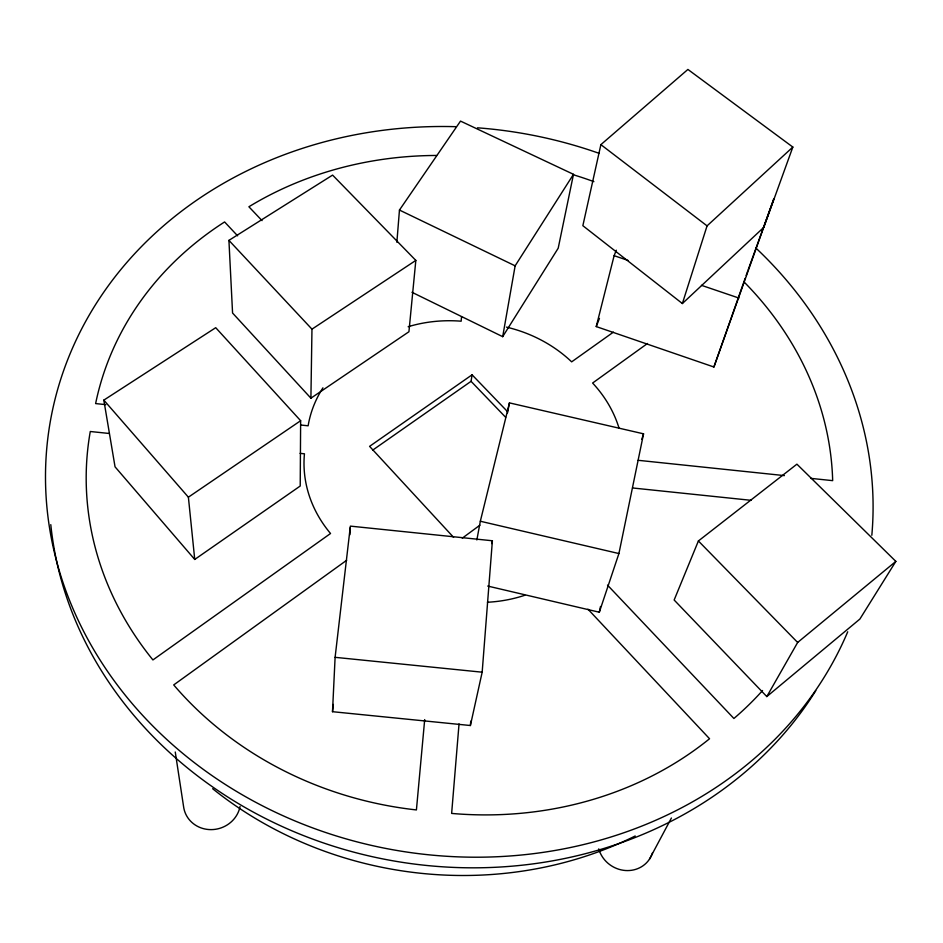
<?xml version="1.0" encoding="UTF-8"?>
<svg xmlns="http://www.w3.org/2000/svg" width="943" height="943" viewBox="0 0 943 943"><rect width="100%" height="100%" fill="white"/><g stroke="black" fill="none" stroke-linecap="round" stroke-linejoin="round"><path stroke-width="1.41" d="M300.64 420.719L300.216 486.022L194.741 559.447L115.046 466.832L103.824 400.127L215.723 327.692L300.64 420.719L188.388 497.185L194.741 559.447M310.907 398.182L311.968 329.166L228.925 240.371L332.584 175.103L415.828 260.409L408.932 331.747L310.907 398.182L232.567 313.029L228.925 240.371M332.502 711.694L335.107 657.33L350.372 526.123L492.387 540.763L482.168 672.194L470.392 725.521L332.502 711.694L333.339 704.421M349.877 534.775L350.289 527.561M470.392 725.521L470.746 721.147M396.862 242.268L399.455 210.053L460.514 121.093L573.485 174.325L558.197 248.221L502.69 336.663L411.961 292.283M459.041 723.87L451.638 813.42A346.647 305.638 9.9 0 0 709.549 738.746L587.972 609.178M424.692 719.58L416.417 809.931A346.765 305.862 8.5 0 1 173.712 684.924L346.67 560.272M461.551 316.801L461.151 321.198A129.462 112.288 8.4 0 0 408.154 326.714M372.744 450.094L471.064 381.326L472.078 374.807L507.487 411.584M502.69 336.663L515.137 265.832L573.485 174.325M476.852 539.962L480.329 521.243L509.444 402.885L643.55 433.827L618.914 553.553L599.312 612.219L487.708 586.063M507.523 412.857L509.444 402.885M491.81 543.604L492.387 540.763M599.312 612.219L600.491 606.49M600.88 144.644L582.857 225.695L682.378 303.54L763.795 227.346L792.839 147.073L687.907 69.44L600.88 144.644L707.061 225.872L682.378 303.54M748.105 269.993L773.79 198.961L713.91 367.004L596.247 326.584L614.129 255.683L616.286 250.201M641.77 439.379L643.55 433.827M713.91 367.004L745.17 278.291M746.149 275.521L747.61 271.36M596.247 326.584L599.453 318.416M698.398 540.964L674.151 600.007L766.812 696.582L859.886 619.056L895.85 561.391L796.918 464.168L698.398 540.964L797.648 642.466L766.812 696.582M649.491 859.132L671.416 818.005M707.061 225.872L792.839 147.073M797.648 642.466L895.85 561.391M462.27 538.158L479.952 525.157M647.487 343.488L592.605 383.035A129.922 113.054 10.5 0 1 619.032 428.146M613.421 332.125L571.658 361.853A129.415 112.205 9.6 0 0 506.474 327.127M472.078 374.807L369.585 446.357L453.595 537.345M311.968 329.166L415.828 260.409M335.107 657.33L482.168 672.194M109.211 433.474L90.28 431.505A345.456 303.493 7.6 0 0 152.919 659.935L330.533 533.502A130.782 114.563 7.6 0 1 304.448 453.807L300.074 453.347M632.541 487.967L751.1 500.32M105.805 404.641L95.62 403.58A343.464 299.992 7.6 0 1 224.599 221.947L237.624 235.833M300.841 425.034L308.125 425.8A130.028 113.243 7.6 0 1 322.93 387.832M638.152 460.302L784.411 475.602M810.732 478.349L832.669 480.647A343.158 299.473 10.5 0 0 744.499 282.405M480.329 521.243L618.914 553.553M614.129 255.683L627.991 260.386M701.462 285.328L738.899 298.047M399.455 210.053L515.137 265.832M471.064 381.326L505.66 417.313M262.036 220.627L248.893 206.765A341.955 297.434 8.4 0 1 436.55 155.465M607.504 585.12L733.902 718.483A345.162 302.951 10.7 0 0 762.557 690.535M103.824 400.127L188.388 497.185M175.257 751.995L183.579 806.583A28.703 27.029 -16.5 0 0 211.067 829.628A28.703 27.029 -16.5 0 0 240.052 806.477M652.509 852.826A28.561 26.663 34.1 0 1 625.398 870.507A28.561 26.663 34.1 0 1 598.758 848.889M847.722 631.786A415.003 363.998 9.1 0 1 364.316 843.714A415.003 363.998 9.1 0 1 48.046 436.444A415.003 363.998 9.1 0 1 455.469 126.68M477.488 127.812A415.003 363.998 9.1 0 1 599.029 153.308M755.826 247.985A415.003 363.998 9.1 0 1 871.827 535.282M573.12 174.703A341.826 297.222 9.6 0 1 593.878 181.634M524.779 595.281A131.23 115.364 9.8 0 1 487.448 602.247M635.217 835.981A365.283 325.759 9.1 0 1 212.635 788.702M815.789 690.677A409.003 360.202 9.1 0 1 374.96 857.27A409.003 360.202 9.1 0 1 50.792 524.65"/></g></svg>
